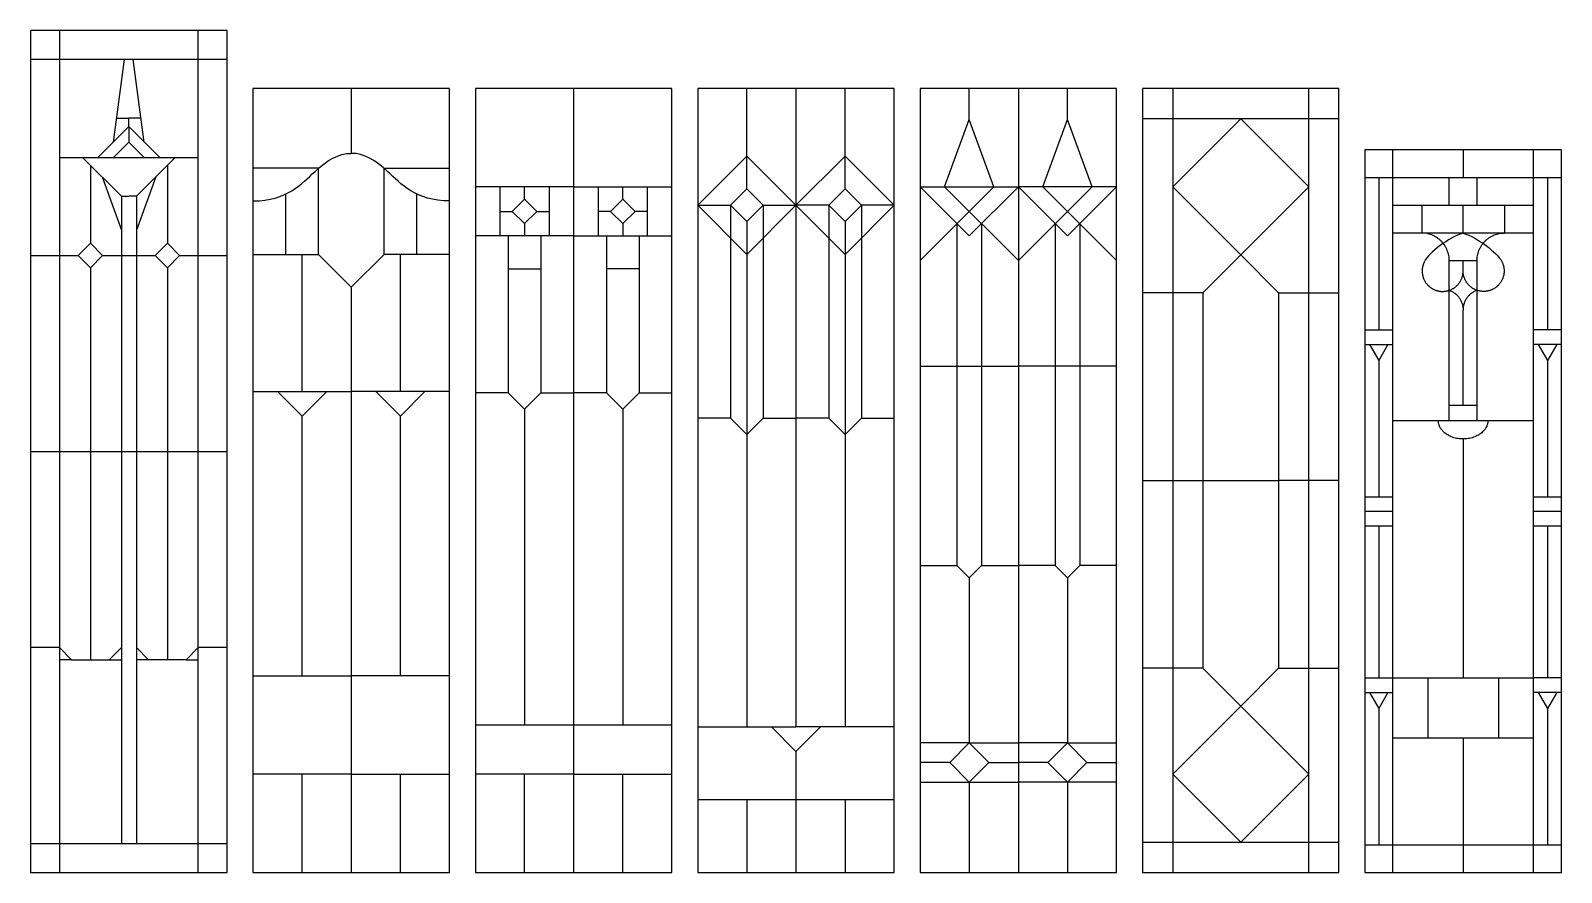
# Model space of a CAD drawing. Header units: millimetres. Extents: x -177 to 174, y -242 to 184.
# Drawn here: x -177.4 to -14.7, y -69.8 to 19.6 of the extents above; entities that cross this region are included whole.
import ezdxf

# ---------------------------------------------------------------- set-up
doc = ezdxf.new("R2010")
doc.units = ezdxf.units.MM
doc.header["$MEASUREMENT"] = 0
doc.layers.add('Layer 03', color=5, linetype='Continuous')

msp = doc.modelspace()

# ---------------------------------------------------------------- linework, layer by layer
at = {"layer": 'Layer 03'}
for p, q in [((-174.36, 19.62), (-174.36, -69.82)), ((-159.61, -69.82), (-159.61, 19.62)), ((-156.54, 16.55), (-177.43, 16.55)), ((-119.72, 13.46), (-119.72, -69.82)), ((-77.67, 10.19), (-77.67, 13.46)), ((-67.23, 10.19), (-67.23, 13.46)), ((-56.05, 13.46), (-56.05, -69.82)), ((-41.59, -69.82), (-41.59, 13.46)), ((-80.29, 3.02), (-77.67, 10.19)), ((-75.06, 3.02), (-77.67, 10.19)), ((-69.84, 3.02), (-67.23, 10.19)), ((-64.62, 3.02), (-67.23, 10.19)), ((-38.38, 10.25), (-59.26, 10.25)), ((-32.69, 6.94), (-32.69, -69.82)), ((-17.69, -69.82), (-17.69, 6.94)), ((-14.74, 3.99), (-35.63, 3.99)), ((-167.78, 2.02), (-167.78, -66.75)), ((-166.19, 2.02), (-166.19, -66.75)), ((-122.33, 3.02), (-122.33, -2.2)), ((-117.11, 3.02), (-117.11, -2.2)), ((-82.9, 3.02), (-77.67, -2.2)), ((-72.45, 3.02), (-77.67, -2.2)), ((-72.45, 3.02), (-67.23, -2.2)), ((-62.01, 3.02), (-67.23, -2.2)), ((-17.69, 1.05), (-32.69, 1.05)), ((-78.98, -0.89), (-78.98, -37.23)), ((-76.37, -0.89), (-76.37, -37.23)), ((-68.54, -0.89), (-68.54, -37.23)), ((-65.93, -0.89), (-65.93, -37.23)), ((-171.07, -2.98), (-172.37, -4.27)), ((-169.78, -4.27), (-171.07, -2.98)), ((-164.2, -4.27), (-162.9, -2.98)), ((-162.9, -2.98), (-161.61, -4.27)), ((-119.72, -2.2), (-130.16, -2.2)), ((-123.2, -2.2), (-123.2, -18.87)), ((-119.72, -2.2), (-109.28, -2.2)), ((-116.24, -2.2), (-116.24, -18.87)), ((-17.69, -1.89), (-32.69, -1.89)), ((-172.37, -4.27), (-171.07, -5.57)), ((-171.07, -5.57), (-169.78, -4.27)), ((-162.9, -5.57), (-164.2, -4.27)), ((-161.61, -4.27), (-162.9, -5.57)), ((-26.66, -21.81), (-26.66, -4.82)), ((-25.19, -5.92), (-25.19, -4.82)), ((-23.71, -21.81), (-23.71, -4.82)), ((-52.84, -8.23), (-52.84, -48.13)), ((-44.8, -8.23), (-44.8, -48.13)), ((-25.19, -20.18), (-25.19, -10.04)), ((-35.63, -12.18), (-32.69, -12.18)), ((-14.74, -12.18), (-17.69, -12.18)), ((-124.94, -20.61), (-124.94, -54.15)), ((-114.5, -20.61), (-114.5, -54.15)), ((-35.63, -29.9), (-32.69, -29.9)), ((-17.69, -29.9), (-14.74, -29.9)), ((-35.63, -32.99), (-32.69, -32.99)), ((-17.69, -32.99), (-14.74, -32.99)), ((-77.67, -38.54), (-77.67, -56.07)), ((-67.23, -38.54), (-67.23, -56.07)), ((-174.36, -45.93), (-177.43, -45.93)), ((-173.07, -47.22), (-174.36, -45.93)), ((-169.08, -47.22), (-167.78, -45.93)), ((-164.9, -47.22), (-166.19, -45.93)), ((-160.91, -47.22), (-159.61, -45.93)), ((-156.54, -45.93), (-159.61, -45.93)), ((-35.63, -49.16), (-32.69, -49.16)), ((-14.74, -49.16), (-17.69, -49.16)), ((-106.53, -54.34), (-96.09, -54.34)), ((-85.64, -54.34), (-96.09, -54.34)), ((-77.67, -56.07), (-82.9, -56.07)), ((-79.75, -58.14), (-77.67, -56.07)), ((-77.67, -56.07), (-72.45, -56.07)), ((-75.6, -58.14), (-77.67, -56.07)), ((-67.23, -56.07), (-72.45, -56.07)), ((-69.31, -58.14), (-67.23, -56.07)), ((-67.23, -56.07), (-62.01, -56.07)), ((-65.16, -58.14), (-67.23, -56.07)), ((-77.67, -60.22), (-79.75, -58.14)), ((-77.67, -60.22), (-75.6, -58.14)), ((-67.23, -60.22), (-69.31, -58.14)), ((-67.23, -60.22), (-65.16, -58.14)), ((-148.58, -69.82), (-148.58, -59.38)), ((-138.13, -69.82), (-138.13, -59.38)), ((-124.94, -69.82), (-124.94, -59.38)), ((-114.5, -69.82), (-114.5, -59.38)), ((-82.9, -60.22), (-72.45, -60.22)), ((-77.67, -60.22), (-77.67, -69.82)), ((-62.01, -60.22), (-72.45, -60.22)), ((-67.23, -60.22), (-67.23, -69.82)), ((-59.26, -66.61), (-38.38, -66.61)), ((-177.43, -66.75), (-156.54, -66.75)), ((-35.63, -66.88), (-14.74, -66.88))]:
    msp.add_line(p, q, dxfattribs=at)
for points in [[(-177.43, -69.82), (-156.54, -69.82), (-156.54, 19.62), (-177.43, 19.62)], [(-153.8, -69.82), (-132.91, -69.82), (-132.91, 13.46), (-153.8, 13.46)], [(-130.16, -69.82), (-109.28, -69.82), (-109.28, 13.46), (-130.16, 13.46)], [(-106.53, -69.82), (-85.64, -69.82), (-85.64, 13.46), (-106.53, 13.46)], [(-82.9, -69.82), (-62.01, -69.82), (-62.01, 13.46), (-82.9, 13.46)], [(-59.26, -69.82), (-38.38, -69.82), (-38.38, 13.46), (-59.26, 13.46)], [(-35.63, -69.82), (-14.74, -69.82), (-14.74, 6.94), (-35.63, 6.94)]]:
    msp.add_lwpolyline(points, close=True, dxfattribs=at)
for points in [[(-168.63, 7.78), (-167.45, 16.55)], [(-165.35, 7.78), (-166.52, 16.55)], [(-143.35, 13.46), (-143.35, 6.58)], [(-101.31, 6.29), (-101.31, 13.46)], [(-96.09, 13.46), (-96.09, -54.34)], [(-90.87, 6.29), (-90.87, 13.46)], [(-72.45, 13.46), (-72.45, -69.82)], [(-168.29, 10.31), (-166.99, 10.31)], [(-166.99, 9.42), (-166.99, 10.31)], [(-165.69, 10.31), (-166.99, 10.31)], [(-48.82, 10.25), (-56.05, 3.02), (-48.82, -4.21), (-52.84, -8.23)], [(-48.82, 10.25), (-41.59, 3.02), (-48.82, -4.21), (-44.8, -8.23)], [(-170.27, 6.14), (-166.99, 9.42)], [(-166.99, 9.42), (-166.99, 7.78)], [(-163.71, 6.14), (-166.99, 9.42)], [(-168.63, 6.14), (-166.99, 7.78)], [(-165.35, 6.14), (-166.99, 7.78)], [(-25.19, 6.94), (-25.19, 3.99)], [(-174.36, 6.14), (-159.61, 6.14)], [(-171.9, 6.14), (-167.78, 2.02), (-166.99, 2.02)], [(-171.07, 5.33), (-171.07, -2.98)], [(-162.07, 6.14), (-166.19, 2.02), (-166.99, 2.02)], [(-162.9, 5.33), (-162.9, -2.98)], [(-146.83, 4.99), (-153.8, 4.99)], [(-146.83, -4.16), (-146.83, 4.99)], [(-139.87, 4.99), (-132.91, 4.99)], [(-139.87, -4.16), (-139.87, 4.99)], [(-106.53, 1.07), (-101.31, 6.29)], [(-101.31, 2.81), (-101.31, 6.29)], [(-96.09, 1.07), (-101.31, 6.29)], [(-96.09, 1.07), (-90.87, 6.29)], [(-85.64, 1.07), (-90.87, 6.29)], [(-90.87, 2.81), (-90.87, 6.29)], [(-169.84, 4.08), (-167.78, -1.58)], [(-164.13, 4.08), (-166.19, -1.58)], [(-34.16, 3.99), (-34.16, -12.18)], [(-26.66, 1.05), (-26.66, 3.99)], [(-23.71, 1.05), (-23.71, 3.99)], [(-16.21, 3.99), (-16.21, -12.18)], [(-150.32, -4.16), (-150.32, 2.26)], [(-136.39, -4.16), (-136.39, 2.26)], [(-119.72, 3.02), (-130.16, 3.02)], [(-127.55, 3.02), (-127.55, -2.2)], [(-124.94, 1.72), (-126.25, 0.41)], [(-124.94, 1.72), (-124.94, 3.02)], [(-124.94, 1.72), (-123.64, 0.41)], [(-119.72, 3.02), (-109.28, 3.02)], [(-114.5, 1.72), (-115.8, 0.41)], [(-114.5, 1.72), (-114.5, 3.02)], [(-114.5, 1.72), (-113.19, 0.41)], [(-111.89, 3.02), (-111.89, -2.2)], [(-103.05, 1.07), (-101.31, 2.81)], [(-99.57, 1.07), (-101.31, 2.81)], [(-92.61, 1.07), (-90.87, 2.81)], [(-89.12, 1.07), (-90.87, 2.81)], [(-75.06, 3.02), (-82.9, -4.81)], [(-82.9, 3.02), (-72.45, 3.02)], [(-80.29, 3.02), (-72.45, -4.81)], [(-62.01, 3.02), (-72.45, 3.02)], [(-64.62, 3.02), (-72.45, -4.81)], [(-69.84, 3.02), (-62.01, -4.81)], [(-127.55, 0.41), (-126.25, 0.41)], [(-124.94, -0.89), (-126.25, 0.41)], [(-124.94, -0.89), (-123.64, 0.41)], [(-123.64, 0.41), (-122.33, 0.41)], [(-115.8, 0.41), (-117.11, 0.41)], [(-114.5, -0.89), (-115.8, 0.41)], [(-114.5, -0.89), (-113.19, 0.41)], [(-111.89, 0.41), (-113.19, 0.41)], [(-106.53, 1.07), (-103.05, 1.07)], [(-106.53, 1.07), (-101.31, -4.16)], [(-103.05, 1.07), (-103.05, -21.56)], [(-103.05, 1.07), (-101.31, -0.67)], [(-96.09, 1.07), (-101.31, -4.16)], [(-99.57, 1.07), (-101.31, -0.67)], [(-99.57, 1.07), (-96.09, 1.07)], [(-99.57, 1.07), (-99.57, -21.56)], [(-92.61, 1.07), (-96.09, 1.07)], [(-96.09, 1.07), (-90.87, -4.16)], [(-92.61, 1.07), (-90.87, -0.67)], [(-92.61, 1.07), (-92.61, -21.56)], [(-89.12, 1.07), (-90.87, -0.67)], [(-85.64, 1.07), (-90.87, -4.16)], [(-85.64, 1.07), (-89.12, 1.07)], [(-89.12, 1.07), (-89.12, -21.56)], [(-29.58, 1.05), (-29.58, -1.89)], [(-25.19, -1.89), (-25.19, 1.05)], [(-20.79, 1.05), (-20.79, -1.89)], [(-124.94, -0.89), (-124.94, -2.2)], [(-114.5, -0.89), (-114.5, -2.2)], [(-101.31, -0.67), (-101.31, -4.16)], [(-90.87, -0.67), (-90.87, -4.16)], [(-126.68, -2.2), (-126.68, -18.87)], [(-112.76, -2.2), (-112.76, -18.87)], [(-177.43, -4.27), (-172.37, -4.27)], [(-169.78, -4.27), (-164.2, -4.27)], [(-161.61, -4.27), (-156.54, -4.27)], [(-153.8, -4.16), (-146.83, -4.16)], [(-148.58, -18.71), (-148.58, -4.16)], [(-146.83, -4.16), (-143.35, -7.64)], [(-139.87, -4.16), (-143.35, -7.64)], [(-132.91, -4.16), (-139.87, -4.16)], [(-138.13, -18.71), (-138.13, -4.16)], [(-101.31, -4.16), (-101.31, -23.3)], [(-90.87, -4.16), (-90.87, -23.3)], [(-26.66, -4.82), (-23.71, -4.82)], [(-171.07, -5.57), (-171.07, -47.22)], [(-162.9, -5.57), (-162.9, -47.22)], [(-126.68, -5.68), (-123.2, -5.68)], [(-112.76, -5.68), (-116.24, -5.68)], [(-143.35, -7.64), (-143.35, -69.82)], [(-52.84, -8.23), (-59.26, -8.23)], [(-44.8, -8.23), (-38.38, -8.23)], [(-35.63, -13.73), (-32.69, -13.73)], [(-35.14, -13.73), (-34.16, -15.42)], [(-33.18, -13.73), (-34.16, -15.42)], [(-14.74, -13.73), (-17.69, -13.73)], [(-17.2, -13.73), (-16.21, -15.42)], [(-15.23, -13.73), (-16.21, -15.42)], [(-82.9, -16.05), (-78.98, -16.05)], [(-78.98, -16.05), (-72.45, -16.05)], [(-65.93, -16.05), (-72.45, -16.05)], [(-62.01, -16.05), (-65.93, -16.05)], [(-34.16, -15.42), (-34.16, -29.9)], [(-16.21, -15.42), (-16.21, -29.9)], [(-153.8, -18.71), (-143.35, -18.71)], [(-151.19, -18.71), (-148.58, -21.33)], [(-148.58, -21.33), (-145.96, -18.71)], [(-132.91, -18.71), (-143.35, -18.71)], [(-138.13, -21.33), (-140.74, -18.71)], [(-135.52, -18.71), (-138.13, -21.33)], [(-126.68, -18.87), (-130.16, -18.87)], [(-126.68, -18.87), (-124.94, -20.61)], [(-123.2, -18.87), (-124.94, -20.61)], [(-123.2, -18.87), (-119.72, -18.87)], [(-116.24, -18.87), (-119.72, -18.87)], [(-116.24, -18.87), (-114.5, -20.61)], [(-112.76, -18.87), (-114.5, -20.61)], [(-112.76, -18.87), (-109.28, -18.87)], [(-26.66, -20.18), (-23.71, -20.18)], [(-148.58, -48.93), (-148.58, -21.33)], [(-138.13, -48.93), (-138.13, -21.33)], [(-103.05, -21.56), (-106.53, -21.56)], [(-103.05, -21.56), (-101.31, -23.3)], [(-99.57, -21.56), (-101.31, -23.3)], [(-99.57, -21.56), (-96.09, -21.56)], [(-92.61, -21.56), (-96.09, -21.56)], [(-92.61, -21.56), (-90.87, -23.3)], [(-89.12, -21.56), (-90.87, -23.3)], [(-89.12, -21.56), (-85.64, -21.56)], [(-32.69, -21.81), (-17.69, -21.81)], [(-101.31, -23.3), (-101.31, -54.34)], [(-90.87, -23.3), (-90.87, -54.34)], [(-25.19, -23.77), (-25.19, -49.16)], [(-177.43, -25.1), (-156.54, -25.1)], [(-59.26, -28.18), (-52.84, -28.18)], [(-52.84, -28.18), (-44.8, -28.18)], [(-38.38, -28.18), (-44.8, -28.18)], [(-35.63, -31.44), (-32.69, -31.44)], [(-17.69, -31.44), (-14.74, -31.44)], [(-34.16, -32.99), (-34.16, -49.16)], [(-16.21, -32.99), (-16.21, -49.16)], [(-82.9, -37.23), (-78.98, -37.23)], [(-78.98, -37.23), (-77.67, -38.54), (-76.37, -37.23)], [(-76.37, -37.23), (-72.45, -37.23)], [(-68.54, -37.23), (-72.45, -37.23)], [(-65.93, -37.23), (-67.23, -38.54), (-68.54, -37.23)], [(-62.01, -37.23), (-65.93, -37.23)], [(-173.07, -47.22), (-174.36, -47.22)], [(-173.07, -47.22), (-167.78, -47.22)], [(-160.91, -47.22), (-166.19, -47.22)], [(-160.91, -47.22), (-159.61, -47.22)], [(-52.84, -48.13), (-59.26, -48.13)], [(-48.82, -66.61), (-56.05, -59.38), (-48.82, -52.15), (-52.84, -48.13)], [(-48.82, -66.61), (-41.59, -59.38), (-48.82, -52.15), (-44.8, -48.13)], [(-44.8, -48.13), (-38.38, -48.13)], [(-153.8, -48.93), (-143.35, -48.93)], [(-132.91, -48.93), (-143.35, -48.93)], [(-130.16, -48.93), (-130.16, -59.38)], [(-32.69, -49.16), (-17.69, -49.16)], [(-28.94, -49.16), (-28.94, -55.52)], [(-21.44, -49.16), (-21.44, -55.52)], [(-35.63, -50.71), (-32.69, -50.71)], [(-35.14, -50.71), (-34.16, -52.4)], [(-33.18, -50.71), (-34.16, -52.4)], [(-14.74, -50.71), (-17.69, -50.71)], [(-17.2, -50.71), (-16.21, -52.4)], [(-15.23, -50.71), (-16.21, -52.4)], [(-34.16, -52.4), (-34.16, -66.88)], [(-16.21, -52.4), (-16.21, -66.88)], [(-130.16, -54.15), (-109.28, -54.15)], [(-98.7, -54.34), (-96.09, -56.96)], [(-93.48, -54.34), (-96.09, -56.96)], [(-32.69, -55.52), (-17.69, -55.52)], [(-25.19, -55.52), (-25.19, -69.82)], [(-96.09, -56.96), (-96.09, -69.82)], [(-79.75, -58.14), (-82.9, -58.14)], [(-75.6, -58.14), (-72.45, -58.14)], [(-69.31, -58.14), (-72.45, -58.14)], [(-65.16, -58.14), (-62.01, -58.14)], [(-143.35, -59.38), (-153.8, -59.38)], [(-143.35, -59.38), (-132.91, -59.38)], [(-119.72, -59.38), (-130.16, -59.38)], [(-119.72, -59.38), (-109.28, -59.38)], [(-106.53, -62.08), (-85.64, -62.08)], [(-101.31, -62.08), (-101.31, -69.82)], [(-90.87, -62.08), (-90.87, -69.82)]]:
    msp.add_lwpolyline(points, dxfattribs=at)
for points in [[(-153.8, 1.52), (-150.2, 1.52), (-147.01, 5.21), (-144.73, 6.58), (-143.35, 6.58)], [(-132.91, 1.52), (-136.51, 1.52), (-139.7, 5.21), (-141.98, 6.58), (-143.35, 6.58)], [(-25.19, -1.89), (-26.75, -2.39), (-28.78, -3.94), (-29.29, -4.9)], [(-25.19, -1.89), (-23.62, -2.39), (-21.59, -3.94), (-21.08, -4.9)]]:
    msp.add_open_spline(points, degree=3, dxfattribs=at)
for points, weights in [([(-26.66, -4.82), (-26.66, -1.89), (-29.58, -1.89)], [1, 0.70710676845, 1]), ([(-23.71, -4.82), (-23.71, -1.89), (-20.79, -1.89)], [1, 0.70710676845, 1]), ([(-26.66, -7.98), (-25.19, -8.48), (-25.19, -10.04)], [1, 0.813613867479, 1]), ([(-23.71, -7.98), (-25.19, -8.48), (-25.19, -10.04)], [1, 0.813613867479, 1])]:
    msp.add_rational_spline(points, weights, degree=2, dxfattribs=at)
for points, weights, knots in [([(-29.29, -4.9), (-29.78, -5.84), (-29.35, -6.81), (-28.91, -7.78), (-27.88, -8.03), (-26.86, -8.28), (-26.02, -7.63), (-25.19, -6.98), (-25.19, -5.92)], [1, 0.89904532506, 1, 0.89904532506, 1, 0.89904532506, 1, 0.89904532506, 1], [-1.362888, -1.362888, -1.362888, 1.18895, 1.18895, 3.740788, 3.740788, 6.292627, 6.292627, 8.844465, 8.844465, 8.844465]), ([(-21.08, -4.9), (-20.59, -5.84), (-21.02, -6.81), (-21.46, -7.78), (-22.49, -8.03), (-23.52, -8.28), (-24.35, -7.63), (-25.19, -6.98), (-25.19, -5.92)], [1, 0.89904532506, 1, 0.89904532506, 1, 0.89904532506, 1, 0.89904532506, 1], [-1.362888, -1.362888, -1.362888, 1.18895, 1.18895, 3.740788, 3.740788, 6.292627, 6.292627, 8.844465, 8.844465, 8.844465]), ([(-22.55, -21.81), (-22.55, -23.77), (-25.19, -23.77), (-27.82, -23.77), (-27.82, -21.81)], [1, 0.707106781187, 1, 0.707106781187, 1], [6.283185, 6.283185, 6.283185, 7.853982, 7.853982, 9.424778, 9.424778, 9.424778])]:
    msp.add_rational_spline(points, weights, degree=2, knots=knots, dxfattribs=at)

doc.saveas('drawing.dxf')
